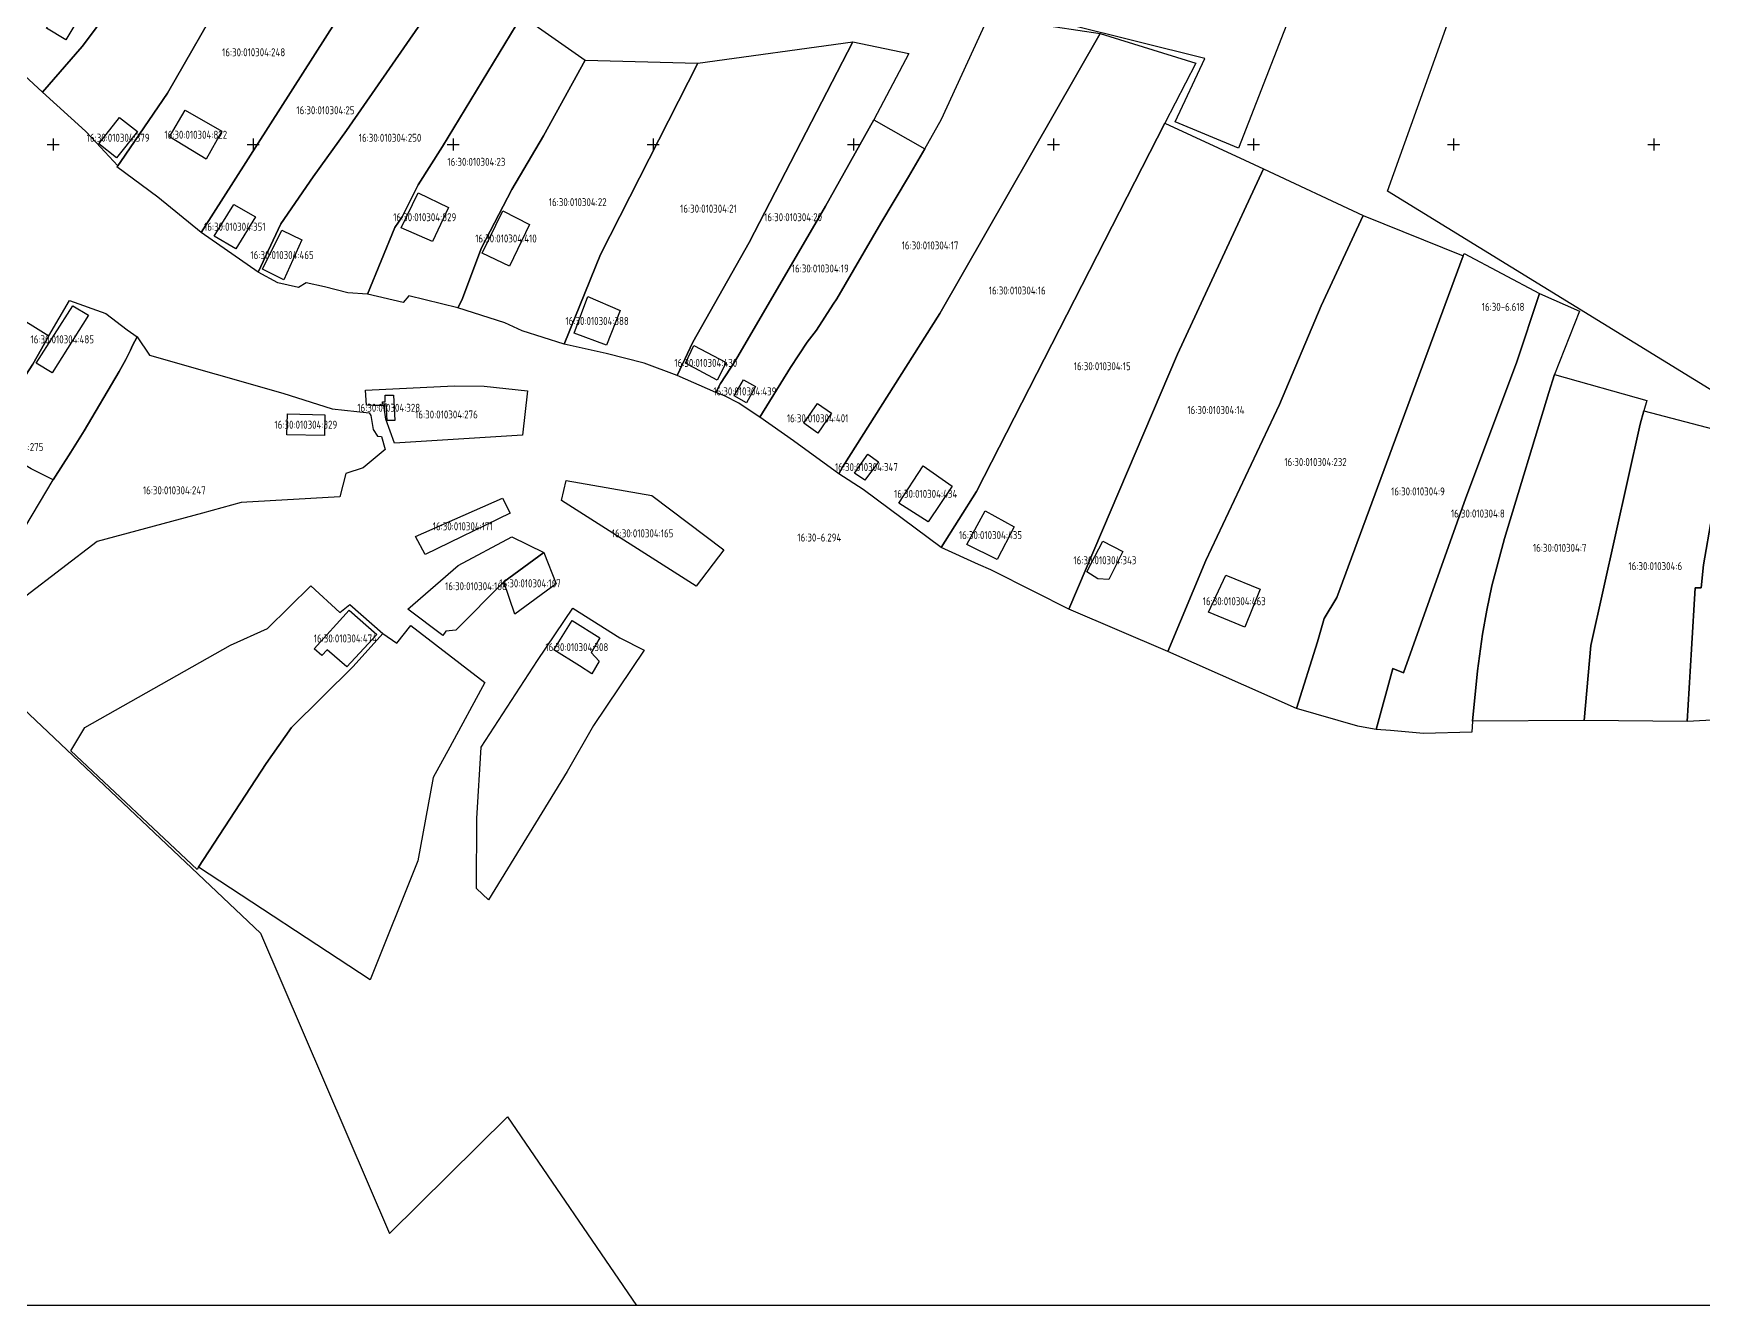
# Model space of a CAD drawing. Header units: metres. Extents: x 2284092 to 2335310, y 454860 to 483236.
# Drawn here: x 2284645.1 to 2285062.5, y 454859.8 to 455177.8 of the extents above; entities that cross this region are included whole.
import ezdxf
from ezdxf.enums import TextEntityAlignment as Align

# ---------------------------------------------------------------- set-up
doc = ezdxf.new("R2010")
doc.units = ezdxf.units.M
doc.linetypes.add('ЛИНИЯ_1.5-1.5', pattern=[3, 1.5, -1.5])
for name, color, linetype in [('0 @ 0.5', 7, 'Continuous'), ('b', 7, 'Continuous'), ('D', 1, 'Continuous'), ('Eg.14_Ограждения', 7, 'Continuous'), ('LABELS', 254, 'Continuous'), ('P', 94, 'Continuous')]:
    doc.layers.add(name, color=color, linetype=linetype)
doc.styles.get("Standard").update_dxf_attribs({"font": 'eskdu.shx'})
doc.linetypes.add('КОНТУР', pattern='A,0,-0.5,[133,ltypeshp.shx,S=0.05,R=0,X=-0.5,Y=0],-0.5', length=1)

# ---------------------------------------------------------------- blocks, each defined once
blk = doc.blocks.new('Крест сетки')
at = {"color": 72, "linetype": 'Continuous'}
for p, q in [((-3, 0), (3, 0)), ((0, 3), (0, -3))]:
    blk.add_line(p, q, dxfattribs=at)

msp = doc.modelspace()

# ---------------------------------------------------------------- linework, layer by layer
at = {"linetype": 'Continuous'}
msp.add_lwpolyline([(2284091.77, 456001.5), (2285702.08, 456001.5), (2285702.08, 454859.8), (2284091.77, 454859.8)], close=True, dxfattribs=at)
at = {"linetype": 'КОНТУР'}
msp.add_spline([(2285264.83, 455184.27), (2285252.49, 455181.4, 89.52), (2285230.99, 455179.02), (2285195.74, 455173.01), (2285177.4, 455177.44), (2285163.65, 455186.13), (2285134.16, 455197.79), (2285114.52, 455204.18), (2285101.9, 455221.9), (2285093.76, 455230.04), (2285066.17, 455231.82), (2285046.88, 455242.92), (2285022.59, 455243.56)], degree=3, dxfattribs=at)
at = {"layer": 'b', "linetype": 'Continuous'}
for points in [[(2285114.02, 455058.1), (2284983.5, 455138.35), (2284998.45, 455180.15), (2284961.97, 455189.6), (2284946.24, 455149.09), (2284930.42, 455155.69), (2284937.82, 455171.5), (2284886.26, 455184.36), (2284823.4, 455182.2), (2284675.73, 455231), (2284668.62, 455235.02), (2284650.33, 455245.35), (2284617.86, 455267.43)], [(2284640.96, 455010.55), (2284701.79, 454952.93), (2284734.07, 454877.81), (2284763.54, 454906.99), (2284795.82, 454859.8)]]:
    msp.add_lwpolyline(points, dxfattribs=at)
at = {"layer": 'D', "linetype": 'Continuous'}
for points in [[(2284651.54, 455188.24), (2284658.13, 455184.38), (2284653.21, 455176.16), (2284648.31, 455179.12), (2284649.29, 455180.75), (2284647.65, 455181.72)], [(2284666.62, 455156.79), (2284671.06, 455153.3), (2284665.82, 455146.66), (2284661.46, 455150.18)], [(2284683.02, 455158.59), (2284692.2, 455153.35), (2284688.26, 455146.35), (2284679.1, 455151.97)], [(2284695.16, 455134.99), (2284700.56, 455131.93), (2284695.64, 455123.97), (2284690.24, 455127.11)], [(2284741.21, 455137.92), (2284748.78, 455134.27), (2284744.78, 455125.79), (2284736.96, 455129.18)], [(2284762.35, 455133.41), (2284769.09, 455130.01), (2284764.03, 455119.65), (2284757.25, 455122.89)], [(2284707.62, 455116.19), (2284702.32, 455118.89), (2284707.16, 455128.59), (2284712.14, 455126.19)], [(2284649.8, 455092.96), (2284645.77, 455095.33), (2284654.91, 455109.67), (2284658.81, 455107.39)], [(2284783.65, 455112), (2284791.7, 455108.5), (2284788.31, 455099.83), (2284780.21, 455102.87)], [(2284810.15, 455099.76), (2284818.21, 455095.56), (2284815.97, 455091.12), (2284808.01, 455095.34)], [(2284822.52, 455091.17), (2284825.54, 455089.53), (2284823.32, 455085.47), (2284820.22, 455087.21)], [(2284732.99, 455087.39), (2284735.08, 455087.41), (2284735.43, 455081.02), (2284733.52, 455081.08), (2284733.23, 455085.19), (2284732.31, 455085.16), (2284732.3, 455085.69), (2284732.97, 455085.69)], [(2284841.05, 455085.31), (2284844.51, 455082.91), (2284841.08, 455077.88), (2284837.6, 455080.36)], [(2284708.55, 455082.74), (2284717.89, 455082.46), (2284717.82, 455077.25), (2284708.44, 455077.45)], [(2284853.6, 455072.65), (2284856.24, 455070.71), (2284852.86, 455066.11), (2284850.28, 455067.89)], [(2284867.4, 455069.72), (2284874.72, 455064.66), (2284868.7, 455055.7), (2284861.38, 455060.38)], [(2284882.89, 455058.48), (2284890.16, 455054.46), (2284885.92, 455046.3), (2284878.34, 455050.05)], [(2284912.33, 455050.89), (2284917.37, 455048.27), (2284913.82, 455041.31), (2284911.11, 455041.49), (2284908.33, 455043.22)], [(2284943.04, 455042.34), (2284951.61, 455038.87), (2284947.85, 455029.39), (2284938.73, 455033.12)], [(2284723.95, 455033.67), (2284730.87, 455027.52), (2284723.39, 455019.45), (2284718.53, 455023.73), (2284717.15, 455022.31), (2284715.23, 455023.97)], [(2284779.74, 455031.03), (2284786.64, 455026.68), (2284784.49, 455023.08), (2284786.49, 455020.88), (2284784.59, 455017.73), (2284781.59, 455019.68), (2284775.14, 455023.73)]]:
    msp.add_lwpolyline(points, close=True, dxfattribs=at)
at = {"layer": 'Eg.14_Ограждения', "color": 42, "linetype": 'Continuous', "lineweight": 40, "ltscale": 0.5, "flags": 128}
for points, elevation in [([(2285149.03, 455344.01, 0), (2285143.48, 455347.36)], 92), ([(2285173.89, 455628.54, 0), (2285177.8, 455627.17)], 90), ([(2284765.29, 455326.01, -0.000001), (2284763.78, 455328.74)], 86)]:
    msp.add_lwpolyline(points, format="xyb", dxfattribs=dict(at, elevation=elevation))
at = {"layer": 'Eg.14_Ограждения', "color": 42, "linetype": 'Continuous', "lineweight": 15, "ltscale": 0.5, "elevation": 89.5, "flags": 128}
msp.add_lwpolyline([(2285181.37, 455628.72, 0), (2285184.82, 455627.52)], format="xyb", dxfattribs=at)
at = {"layer": 'P', "linetype": 'Continuous'}
for points in [[(2284665.99, 455229.03), (2284683.68, 455221.08), (2284664.38, 455185.6), (2284660.82, 455179.27), (2284657.23, 455174.56), (2284647.33, 455163.08), (2284642.85, 455167.27), (2284639.54, 455171.7), (2284638.13, 455172.64)], [(2284685.73, 455225.13), (2284691.24, 455222.59), (2284696.9, 455219.78), (2284700.85, 455217.9), (2284708.09, 455214.27), (2284678.55, 455162.85), (2284666.93, 455145.77), (2284666.16, 455144.71), (2284660.8, 455150.49), (2284658.1, 455153.34), (2284647.33, 455163.08), (2284657.23, 455174.56), (2284660.82, 455179.27), (2284664.38, 455185.6), (2284683.68, 455221.08)], [(2284676.17, 455136.83), (2284665.96, 455144.41), (2284666.16, 455144.71), (2284666.93, 455145.77), (2284678.55, 455162.85), (2284708.09, 455214.27), (2284710.29, 455218.16), (2284734.27, 455202.16), (2284732.23, 455199.04), (2284686.98, 455128)], [(2284749.14, 455190.82), (2284723.29, 455153.53), (2284714.99, 455141.93), (2284706.94, 455130.2), (2284701.28, 455118.13), (2284686.98, 455128), (2284732.23, 455199.04)], [(2284747.29, 455149.53), (2284741.23, 455139.93), (2284737.25, 455131.95), (2284735.44, 455129.32), (2284728.59, 455112.6), (2284723.66, 455112.95), (2284717.8, 455114.41), (2284713.25, 455115.49), (2284711.3, 455114.28), (2284706.13, 455115.43), (2284701.28, 455118.13), (2284706.94, 455130.2), (2284714.99, 455141.93), (2284723.29, 455153.53), (2284749.14, 455190.82), (2284767.15, 455182.18)], [(2284747.29, 455149.53), (2284767.15, 455182.18), (2284782.99, 455171.13), (2284772.55, 455152.19), (2284764.6, 455138.77), (2284757.05, 455124.17), (2284752.11, 455111.11), (2284751.13, 455109.21), (2284738.91, 455112.21), (2284737.45, 455110.56), (2284728.59, 455112.6), (2284735.44, 455129.32), (2284737.25, 455131.95), (2284741.23, 455139.93)], [(2284834.24, 455094.27), (2284838.43, 455100.66), (2284840.75, 455103.62), (2284844.92, 455110.13), (2284845.87, 455111.46), (2284856.88, 455130.4), (2284863.79, 455141.96), (2284867.84, 455148.95), (2284872.04, 455156.33), (2284883.74, 455181.93), (2284911.67, 455177.79), (2284871.6, 455107.77), (2284847.3, 455069.38), (2284846.33, 455067.67), (2284834.99, 455075.98), (2284826.64, 455081.89)], [(2284849.85, 455175.69), (2284823.96, 455125.51), (2284809.88, 455100.6), (2284805.97, 455092.29), (2284797.71, 455095.39), (2284788.22, 455097.77), (2284777.69, 455100.12), (2284786.76, 455122.51), (2284811.09, 455170.37)], [(2284849.85, 455175.69), (2284863.89, 455172.75), (2284855.09, 455156.18), (2284843.01, 455134.62), (2284820.56, 455096), (2284816.82, 455090.3), (2284815.62, 455088.02), (2284805.97, 455092.29), (2284809.88, 455100.6), (2284823.96, 455125.51)], [(2284927.82, 455155.34), (2284880.75, 455063.26), (2284871.91, 455049.26), (2284852.42, 455063.78), (2284846.33, 455067.67), (2284847.3, 455069.38), (2284871.6, 455107.77), (2284911.67, 455177.79), (2284935.56, 455170.36)], [(2284811.09, 455170.37), (2284786.76, 455122.51), (2284777.69, 455100.12), (2284767.26, 455103.44), (2284762.86, 455105.44), (2284751.13, 455109.21), (2284752.11, 455111.11), (2284757.05, 455124.17), (2284764.6, 455138.77), (2284772.55, 455152.19), (2284782.99, 455171.13)], [(2284856.88, 455130.4), (2284845.87, 455111.46), (2284844.92, 455110.13), (2284840.75, 455103.62), (2284838.43, 455100.66), (2284834.24, 455094.27), (2284826.64, 455081.89), (2284823.21, 455084.16), (2284821.33, 455085.34), (2284817.77, 455087.22), (2284815.62, 455088.02), (2284816.82, 455090.3), (2284820.56, 455096), (2284843.01, 455134.62), (2284855.09, 455156.18), (2284867.84, 455148.95), (2284863.79, 455141.96)], [(2284903.82, 455033.89), (2284895.25, 455038.22), (2284884.33, 455043.7), (2284881.26, 455045.05), (2284871.91, 455049.26), (2284880.75, 455063.26), (2284927.82, 455155.34), (2284947.83, 455146.11), (2284952.47, 455143.98), (2284930.95, 455097.63)], [(2284956.46, 455085.05), (2284938.05, 455046.01), (2284928.56, 455023.32), (2284903.82, 455033.89), (2284930.95, 455097.63), (2284952.47, 455143.98), (2284977.36, 455132.24), (2284966.91, 455109.68)], [(2284956.46, 455085.05), (2284966.91, 455109.68), (2284977.36, 455132.24), (2285002.39, 455122.22), (2284970.82, 455036.79), (2284967.66, 455031.55), (2284965.94, 455025.7), (2284960.72, 455009.08), (2284928.56, 455023.32), (2284938.05, 455046.01)], [(2284965.94, 455025.7), (2284967.66, 455031.55), (2284970.82, 455036.79), (2285002.39, 455122.22), (2285002.6, 455122.79), (2285021.46, 455112.78), (2285015.74, 455095.43), (2285003.06, 455061.67), (2284987.44, 455017.93), (2284984.8, 455019.03), (2284980.63, 455003.83), (2284978.32, 455004.23), (2284976.06, 455004.66), (2284960.72, 455009.08)], [(2284577.15, 455044.21), (2284621.58, 455118.34), (2284629.38, 455114.39), (2284648.97, 455102.19), (2284644.93, 455095.16), (2284639.81, 455087.11), (2284635.61, 455080.4), (2284634.86, 455079.15), (2284630.83, 455081.8), (2284609.53, 455044.65), (2284608.54, 455042.92), (2284602.58, 455032.53)], [(2284654.41, 455073.11), (2284650.05, 455066.19), (2284644.54, 455068.93), (2284638.18, 455072.82), (2284628.28, 455056.81), (2284617.28, 455037.77), (2284608.54, 455042.92), (2284609.53, 455044.65), (2284630.83, 455081.8), (2284634.86, 455079.15), (2284639.81, 455087.11), (2284644.93, 455095.16), (2284648.97, 455102.19), (2284654.11, 455111.06), (2284663.17, 455107.81), (2284668.54, 455103.74), (2284670.97, 455101.96), (2284669.84, 455099.78), (2284669.36, 455098.66), (2284668.19, 455096.29), (2284666.54, 455093.29), (2284657.76, 455078.43)], [(2285004.75, 455005.87), (2285004.54, 455003.14), (2284992.44, 455002.79), (2284984.18, 455003.51), (2284980.63, 455003.83), (2284984.8, 455019.03), (2284987.44, 455017.93), (2285003.06, 455061.67), (2285015.74, 455095.43), (2285021.46, 455112.78), (2285031.47, 455108.35), (2285025.2, 455092.55), (2285023.78, 455088), (2285012.75, 455051.58), (2285009.53, 455039.67), (2285008.32, 455033.63), (2285007.22, 455027.61), (2285005.98, 455018.5)], [(2285023.78, 455088), (2285025.2, 455092.55), (2285048.26, 455086.06), (2285047.57, 455083.48), (2285046.65, 455080.09), (2285034.27, 455024.78), (2285032.59, 455006.07), (2285004.75, 455005.87), (2285005.98, 455018.5), (2285007.22, 455027.61), (2285008.32, 455033.63), (2285009.53, 455039.67), (2285012.75, 455051.58)], [(2284768.54, 455088.43), (2284767.31, 455077.37), (2284735.35, 455075.37), (2284733.19, 455081.35), (2284732.67, 455084.81), (2284729.97, 455084.8), (2284728.33, 455084.83), (2284728.09, 455088.63), (2284750.24, 455089.71), (2284757.69, 455089.66)], [(2285068.2, 455078.01), (2285066.63, 455068.95), (2285062.46, 455044.97), (2285061.86, 455039.25), (2285060.38, 455039.24), (2285058.36, 455005.79), (2285032.59, 455006.07), (2285034.27, 455024.78), (2285046.65, 455080.09), (2285047.57, 455083.48)], [(2285075.34, 455036.52), (2285075.22, 455019), (2285075.34, 455006.69), (2285058.36, 455005.79), (2285059.12, 455018.32), (2285060.38, 455039.24), (2285061.86, 455039.25), (2285062.46, 455044.97), (2285066.63, 455068.95), (2285082.3, 455065.89), (2285077.55, 455041.01)], [(2284778.21, 455066.02), (2284799.64, 455062.31), (2284817.59, 455048.72), (2284810.71, 455039.63), (2284777.05, 455061.07)], [(2284740.57, 455052.08), (2284762.3, 455061.66), (2284764.19, 455057.91), (2284742.96, 455047.52)], [(2284772.67, 455048.01), (2284762.64, 455040.68), (2284750.64, 455028.62), (2284748.18, 455028.34), (2284747.42, 455027.26), (2284738.66, 455033.9), (2284751.24, 455044.8), (2284764.6, 455051.98)], [(2284765.41, 455032.67), (2284762.64, 455040.68), (2284772.67, 455048.01), (2284775.73, 455040.22)], [(2284714.4, 455039.74), (2284721.62, 455033.01), (2284724.13, 455035.05), (2284732.43, 455027.76), (2284725.02, 455019.55), (2284709.61, 455004.26), (2284703.22, 454995.28), (2284686.37, 454969.43), (2284685.98, 454968.8), (2284654.43, 454998.5), (2284657.95, 455004.26), (2284694.32, 455024.86), (2284703.61, 455029.03)], [(2284797.7, 455023.64), (2284785.07, 455004.84), (2284778.47, 454993.3), (2284758.77, 454961.25), (2284755.85, 454964.08), (2284755.9, 454981.52), (2284756.98, 454999.35), (2284771.06, 455021.03), (2284779.92, 455034.11), (2284791.63, 455026.74)], [(2284703.22, 454995.28), (2284709.61, 455004.26), (2284725.02, 455019.55), (2284732.43, 455027.76), (2284735.86, 455025.4), (2284739.37, 455029.82), (2284757.93, 455015.55), (2284749.14, 454999.41), (2284745, 454991.81), (2284741.12, 454970.95), (2284729.22, 454941.23), (2284686.37, 454969.43)]]:
    msp.add_lwpolyline(points, close=True, dxfattribs=at)
msp.add_lwpolyline([(2284641.32, 455051.62), (2284650.05, 455066.19), (2284654.41, 455073.11), (2284657.76, 455078.43), (2284666.54, 455093.29), (2284668.19, 455096.29), (2284669.36, 455098.66), (2284669.84, 455099.78), (2284670.97, 455101.96), (2284674.09, 455097.39), (2284707.42, 455087.91), (2284719.77, 455083.98), (2284728.99, 455082.98), (2284729.41, 455082.26), (2284730, 455078.83), (2284731.06, 455077.1), (2284732.03, 455077.08), (2284732.96, 455073.76), (2284727.46, 455069.2), (2284723.17, 455067.81), (2284721.69, 455061.99), (2284697.01, 455060.58), (2284687.31, 455057.9), (2284661.05, 455050.81), (2284643.19, 455037.13)], dxfattribs=at)

# ---------------------------------------------------------------- block references
at = {"layer": '0 @ 0.5', "linetype": 'ЛИНИЯ_1.5-1.5', "xscale": 0.5, "yscale": 0.5, "zscale": 0.5}
for p in [(2284650, 455150), (2284700, 455150), (2284750, 455150), (2284800, 455150), (2284850, 455150), (2284900, 455150), (2284950, 455150), (2285000, 455150), (2285050, 455150)]:
    msp.add_blockref('Крест сетки', p, dxfattribs=at)

# ---------------------------------------------------------------- texts
at = {"layer": 'LABELS', "color": 0}
for s, p in [('16:30:010304:248', (2284700.12, 455173.08)), ('16:30:010304:25', (2284718.06, 455158.59)), ('16:30:010304:379', (2284666.26, 455151.72)), ('16:30:010304:822', (2284685.65, 455152.47)), ('16:30:010304:250', (2284734.21, 455151.71)), ('16:30:010304:23', (2284755.79, 455145.7)), ('16:30:010304:22', (2284781.11, 455135.62)), ('16:30:010304:21', (2284813.77, 455133.99)), ('16:30:010304:351', (2284695.4, 455129.48)), ('16:30:010304:829', (2284742.87, 455131.85)), ('16:30:010304:20', (2284834.93, 455131.85)), ('16:30:010304:410', (2284763.17, 455126.53)), ('16:30:010304:17', (2284869.15, 455124.8)), ('16:30:010304:465', (2284707.23, 455122.39)), ('16:30:010304:19', (2284841.73, 455119.03)), ('16:30:010304:16', (2284890.94, 455113.53)), ('16:30-6.618', (2285012.36, 455109.45)), ('16:30:010304:388', (2284785.96, 455105.91)), ('16:30:010304:485', (2284652.29, 455101.32)), ('16:30:010304:430', (2284813.11, 455095.44)), ('16:30:010304:15', (2284912.19, 455094.61)), ('16:30:010304:439', (2284822.88, 455088.32)), ('16:30:010304:328', (2284733.87, 455084.22)), ('16:30:010304:14', (2284940.59, 455083.65)), ('16:30:010304:329', (2284713.17, 455079.99)), ('16:30:010304:276', (2284748.31, 455082.54)), ('16:30:010304:401', (2284841.06, 455081.59)), ('16:30:010304:275', (2284639.75, 455074.41)), ('16:30:010304:232', (2284965.48, 455070.66)), ('16:30:010304:347', (2284853.26, 455069.38)), ('16:30:010304:247', (2284680.29, 455063.59)), ('16:30:010304:434', (2284868.05, 455062.71)), ('16:30:010304:9', (2284991.09, 455063.31)), ('16:30:010304:8', (2285006.05, 455057.78)), ('16:30:010304:171', (2284752.38, 455054.59)), ('16:30:010304:165', (2284797.32, 455052.83)), ('16:30-6.294', (2284841.49, 455051.78)), ('16:30:010304:435', (2284884.25, 455052.39)), ('16:30:010304:343', (2284912.85, 455046.1)), ('16:30:010304:7', (2285026.5, 455049.21)), ('16:30:010304:6', (2285050.4, 455044.64)), ('16:30:010304:168', (2284755.67, 455039.62)), ('16:30:010304:167', (2284769.19, 455040.34)), ('16:30:010304:463', (2284945.17, 455035.86)), ('16:30:010304:474', (2284723.05, 455026.56)), ('16:30:010304:308', (2284780.89, 455024.38))]:
    msp.add_text(s, height=2, dxfattribs=at).set_placement(p, align=Align.MIDDLE_CENTER)

doc.saveas('drawing.dxf')
